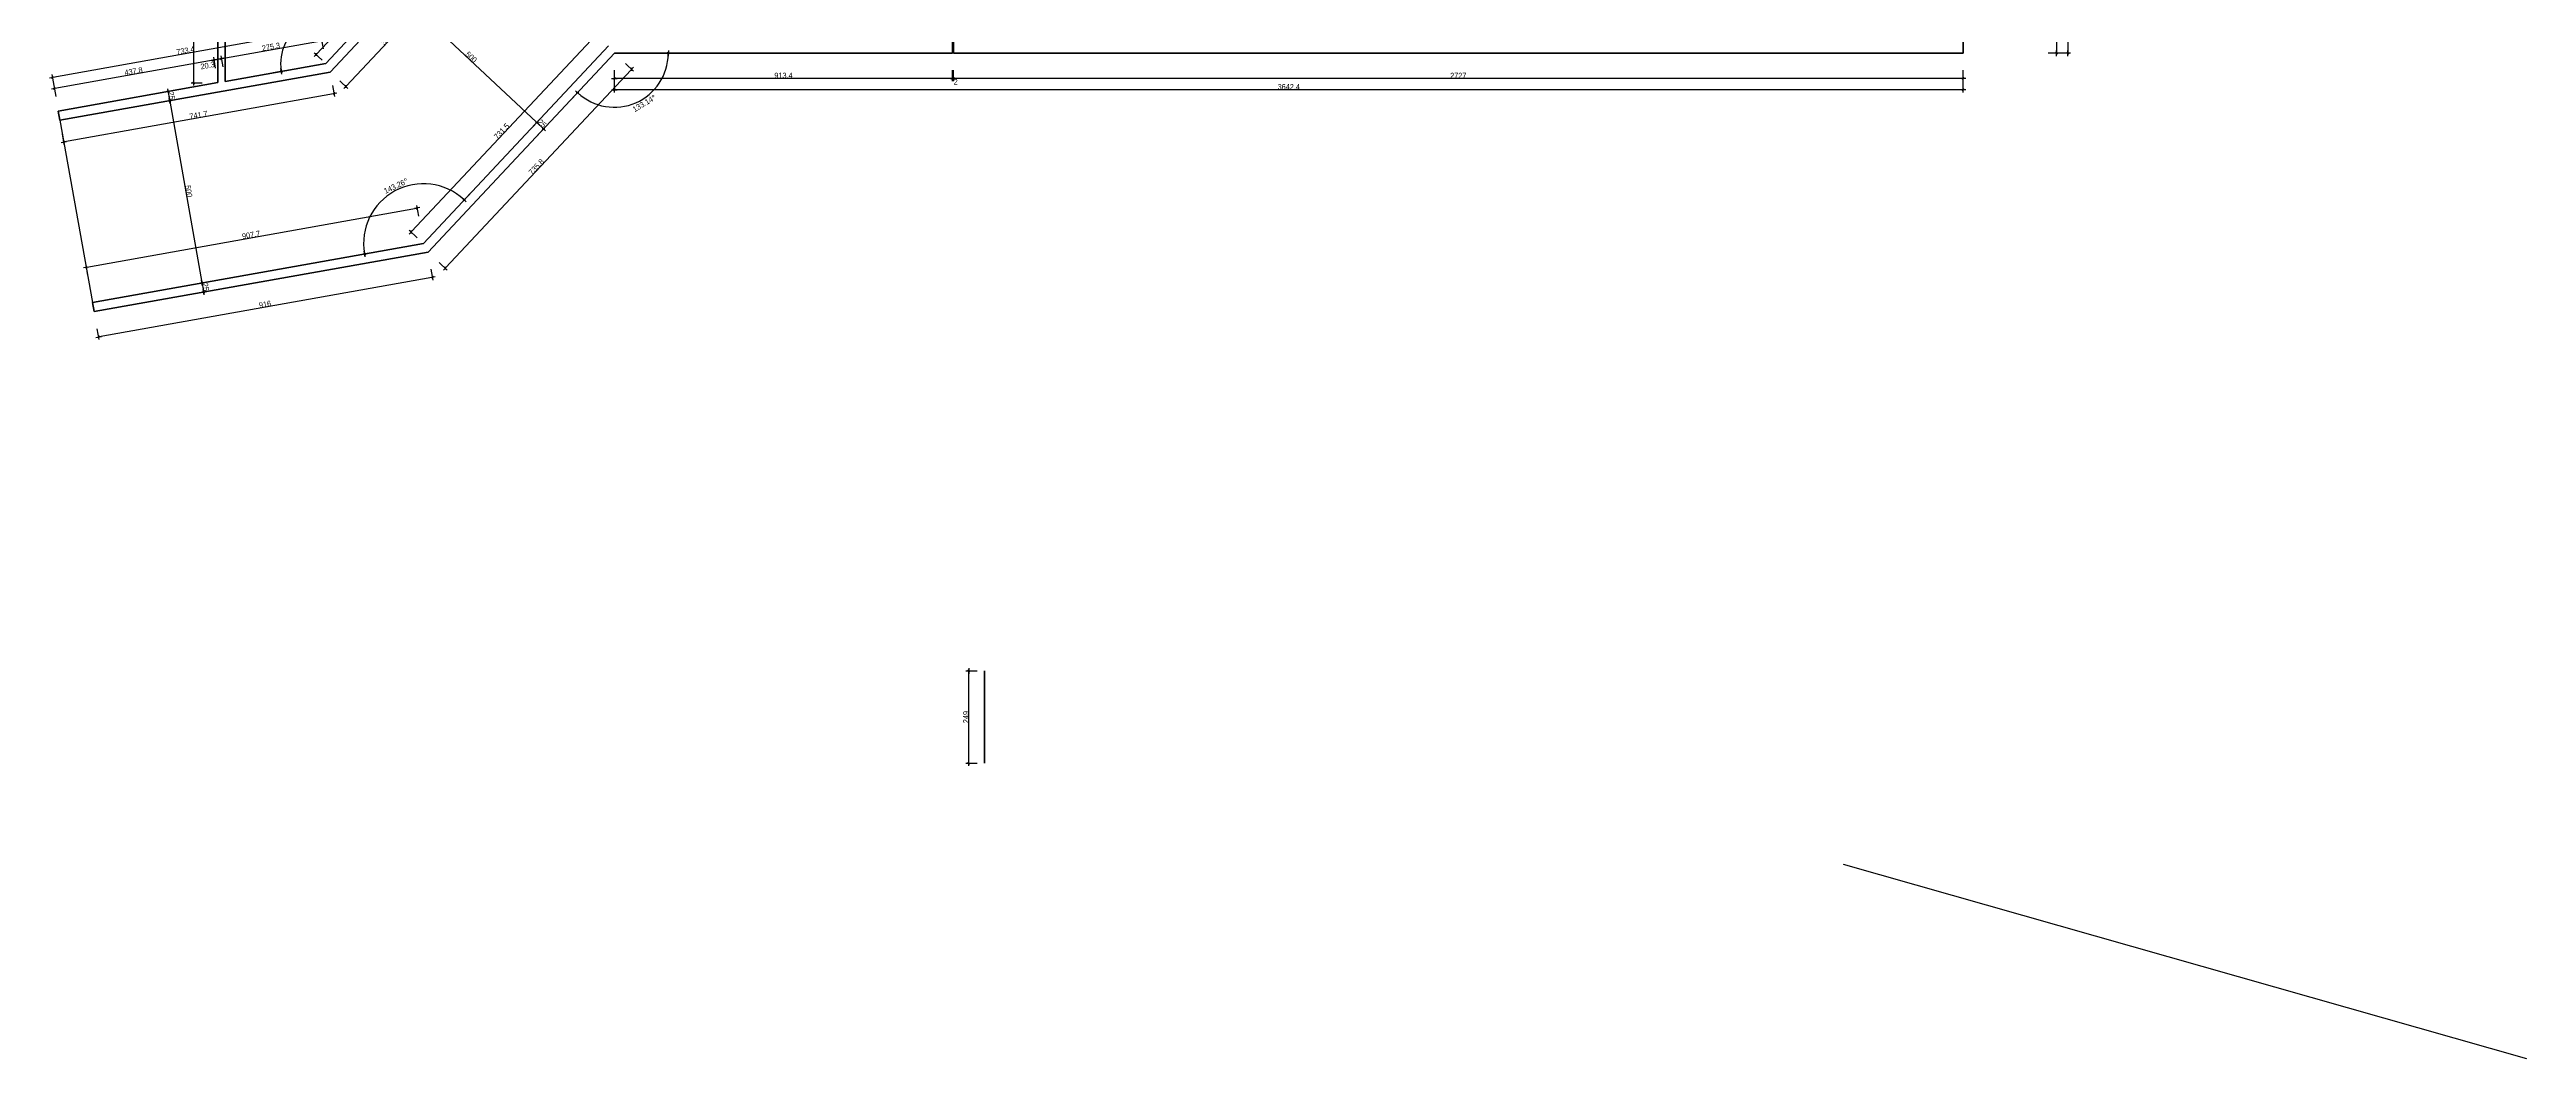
# Model space of a CAD drawing. Header units: centimetres. Extents: x 16433 to 114398, y -50094 to -12305.
# Drawn here: x 38948 to 45637, y -43948 to -41224 of the extents above; entities that cross this region are included whole.
import ezdxf

# ---------------------------------------------------------------- set-up
doc = ezdxf.new("R2010")
doc.units = ezdxf.units.CM
doc.header["$LTSCALE"] = 0.5
doc.layers.get('DEFPOINTS').update_dxf_attribs({"linetype": 'CONTINUOUS'})
for name, color, linetype in [('01_cote_gen', 4, 'CONTINUOUS'), ('01_linteaux', 2, 'CONTINUOUS'), ('AA_COTES', 2, 'CONTINUOUS')]:
    doc.layers.add(name, color=color, linetype=linetype)
doc.layers.add('01_murs_coup', color=5, linetype='CONTINUOUS', lineweight=60)
doc.styles.add('STYLE2', font='ARIALN.TTF')
doc.dimstyles.new('JB50', dxfattribs={"dimscale": 0.1, "dimtxt": 150, "dimasz": 15, "dimexe": 0.1, "dimexo": 0.1, "dimgap": 0.09, "dimtad": 1, "dimdec": 1, "dimdsep": 46, "dimtxsty": 'STYLE2', "dimblk1": 'BOND_G', "dimblk2": 'BOND_D', "dimsah": 1, "dimcen": 1.5, "dimdle": 0.01, "dimse1": 1, "dimse2": 1, "dimclrd": 4, "dimclre": 2, "dimclrt": 6, "dimazin": 2, "dimtfac": 2.333333, "dimtdec": 1, "dimtix": 1, "dimtmove": 2, "dimatfit": 3, "dimldrblk": 'BOND_G', "dimfxl": 1, "dimtolj": 1, "dimtzin": 0, "dimarcsym": 0})

# ---------------------------------------------------------------- blocks, each defined once
blk = doc.blocks.new('BOND_G')
at = {"layer": 'AA_COTES', "color": 0}
for p, q in [((5, 0), (-5, 0)), ((1.8, 1.8), (-1.8, -1.8)), ((0, -5), (0, 15))]:
    blk.add_line(p, q, dxfattribs=at)
blk = doc.blocks.new('BOND_D')
at = {"layer": 'AA_COTES', "color": 0}
for p, q in [((5, 0), (-5, 0)), ((-1.8, -1.8), (1.8, 1.8)), ((0, 5), (0, -15))]:
    blk.add_line(p, q, dxfattribs=at)
blk = doc.blocks.new('*D2949')
at = {"layer": '01_cote_gen', "color": 4, "lineweight": -2, "transparency": 16777216}
blk.add_line((39900.3, -41079.7), (40262.9, -41419.5), dxfattribs=at)
at = {"layer": 'DEFPOINTS', "color": 0}
for p in [(39897.5, -41080.4), (40324.8, -41355.7), (40264, -41420.5)]:
    blk.add_point(p, dxfattribs=at)
at = {"layer": '01_cote_gen', "color": 4, "lineweight": -2, "transparency": 16777216, "xscale": 1.5, "yscale": 1.5, "zscale": 1.5}
for name, p, rotation in [('BOND_G', (39899.2, -41078.7), 136.85957807585), ('BOND_D', (40264, -41420.5), 316.85957807585)]:
    blk.add_blockref(name, p, dxfattribs=dict(at, rotation=rotation))
at = {"layer": '01_cote_gen', "color": 6, "transparency": 16777216, "insert": (40086.8, -41244), "char_height": 15, "attachment_point": 5, "rotation": 316.85958, "style": 'STYLE2'}
blk.add_mtext('\\A1;500', dxfattribs=at)
blk = doc.blocks.new('*D2950')
at = {"layer": '01_cote_gen', "color": 4, "lineweight": -2, "transparency": 16777216}
blk.add_line((40265.1, -41421.6), (40281.2, -41436.6), dxfattribs=at)
at = {"layer": 'DEFPOINTS', "color": 0}
for p in [(40324.8, -41355.7), (40329.7, -41387), (40282.2, -41437.6)]:
    blk.add_point(p, dxfattribs=at)
at = {"layer": '01_cote_gen', "color": 4, "lineweight": -2, "transparency": 16777216, "xscale": 1.5, "yscale": 1.5, "zscale": 1.5}
for name, p, rotation in [('BOND_G', (40264, -41420.5), 136.85957807585), ('BOND_D', (40282.2, -41437.6), 316.85957807585)]:
    blk.add_blockref(name, p, dxfattribs=dict(at, rotation=rotation))
at = {"layer": '01_cote_gen', "color": 6, "transparency": 16777216, "insert": (40278.4, -41423.5), "char_height": 15, "attachment_point": 5, "rotation": 316.85958, "style": 'STYLE2'}
blk.add_mtext('\\A1;25', dxfattribs=at)
blk = doc.blocks.new('*D2952')
at = {"layer": '01_cote_gen', "color": 4, "lineweight": -2, "transparency": 16777216}
blk.add_line((39268.2, -41338.6), (39272.1, -41360.3), dxfattribs=at)
at = {"layer": 'DEFPOINTS', "color": 0}
for p in [(39279.2, -41335.1), (39272.4, -41361.8), (39283.6, -41359.8)]:
    blk.add_point(p, dxfattribs=at)
at = {"layer": '01_cote_gen', "color": 4, "lineweight": -2, "transparency": 16777216, "xscale": 1.5, "yscale": 1.5, "zscale": 1.5}
for name, p, rotation in [('BOND_G', (39268, -41337.1), 100.1170188303525), ('BOND_D', (39272.4, -41361.8), 280.1170188303525)]:
    blk.add_blockref(name, p, dxfattribs=dict(at, rotation=rotation))
at = {"layer": '01_cote_gen', "color": 6, "transparency": 16777216, "insert": (39277.7, -41348.1), "char_height": 15, "attachment_point": 5, "rotation": 280.11702, "style": 'STYLE2'}
blk.add_mtext('\\A1;25', dxfattribs=at)
blk = doc.blocks.new('*D2953')
at = {"layer": '01_cote_gen', "color": 4, "lineweight": -2, "transparency": 16777216}
blk.add_line((39272.6, -41363.2), (39359.9, -41852.5), dxfattribs=at)
at = {"layer": 'DEFPOINTS', "color": 0}
for p in [(39283.6, -41359.8), (39360.2, -41854), (39404.7, -41846)]:
    blk.add_point(p, dxfattribs=at)
at = {"layer": '01_cote_gen', "color": 4, "lineweight": -2, "transparency": 16777216, "xscale": 1.5, "yscale": 1.5, "zscale": 1.5}
for name, p, rotation in [('BOND_G', (39272.4, -41361.8), 100.1170188303525), ('BOND_D', (39360.2, -41854), 280.1170188303525)]:
    blk.add_blockref(name, p, dxfattribs=dict(at, rotation=rotation))
at = {"layer": '01_cote_gen', "color": 6, "transparency": 16777216, "insert": (39323.8, -41606.5), "char_height": 15, "attachment_point": 5, "rotation": 280.11702, "style": 'STYLE2'}
blk.add_mtext('\\A1;500', dxfattribs=at)
blk = doc.blocks.new('*D2954')
at = {"layer": '01_cote_gen', "color": 4, "lineweight": -2, "transparency": 16777216}
blk.add_line((39360.4, -41855.5), (39364.3, -41877.1), dxfattribs=at)
at = {"layer": 'DEFPOINTS', "color": 0}
for p in [(39404.7, -41846), (39431.5, -41866.7), (39364.6, -41878.6)]:
    blk.add_point(p, dxfattribs=at)
at = {"layer": '01_cote_gen', "color": 4, "lineweight": -2, "transparency": 16777216, "xscale": 1.5, "yscale": 1.5, "zscale": 1.5}
for name, p, rotation in [('BOND_G', (39360.2, -41854), 100.1170188303525), ('BOND_D', (39364.6, -41878.6), 280.1170188303525)]:
    blk.add_blockref(name, p, dxfattribs=dict(at, rotation=rotation))
at = {"layer": '01_cote_gen', "color": 6, "transparency": 16777216, "insert": (39369.9, -41864.9), "char_height": 15, "attachment_point": 5, "rotation": 280.11702, "style": 'STYLE2'}
blk.add_mtext('\\A1;25', dxfattribs=at)
blk = doc.blocks.new('*D2955')
at = {"layer": '01_cote_gen', "color": 4, "lineweight": -2, "transparency": 16777216}
blk.add_line((39715.4, -41342.9), (38988.2, -41472.7), dxfattribs=at)
at = {"layer": 'DEFPOINTS', "color": 0}
for p in [(39706.4, -41284.3), (38976.3, -41414.6), (38986.7, -41473)]:
    blk.add_point(p, dxfattribs=at)
at = {"layer": '01_cote_gen', "color": 4, "lineweight": -2, "transparency": 16777216, "xscale": 1.5, "yscale": 1.5, "zscale": 1.5}
for name, p, rotation in [('BOND_G', (39716.9, -41342.7), 10.11701883036592), ('BOND_D', (38986.7, -41473), 190.1170188303659)]:
    blk.add_blockref(name, p, dxfattribs=dict(at, rotation=rotation))
at = {"layer": '01_cote_gen', "color": 6, "transparency": 16777216, "insert": (39350.5, -41400.4), "char_height": 15, "attachment_point": 5, "rotation": 10.11702, "style": 'STYLE2'}
blk.add_mtext('\\A1;741.7', dxfattribs=at)
blk = doc.blocks.new('*D2956')
at = {"layer": '01_cote_gen', "color": 4, "lineweight": -2, "transparency": 16777216}
blk.add_line((39977.7, -41078.7), (39749.3, -41322.4), dxfattribs=at)
at = {"layer": 'DEFPOINTS', "color": 0}
for p in [(39958.8, -41058.9), (39728.3, -41304.8), (39748.3, -41323.5)]:
    blk.add_point(p, dxfattribs=at)
at = {"layer": '01_cote_gen', "color": 4, "lineweight": -2, "transparency": 16777216, "xscale": 1.5, "yscale": 1.5, "zscale": 1.5}
for name, p, rotation in [('BOND_G', (39978.8, -41077.6), 46.85957807586593), ('BOND_D', (39748.3, -41323.5), 226.8595780758659)]:
    blk.add_blockref(name, p, dxfattribs=dict(at, rotation=rotation))
at = {"layer": '01_cote_gen', "color": 6, "transparency": 16777216, "insert": (39857.9, -41195.3), "char_height": 15, "attachment_point": 5, "rotation": 46.85958, "style": 'STYLE2'}
blk.add_mtext('\\A1;337', dxfattribs=at)
blk = doc.blocks.new('*D2958')
at = {"layer": '01_cote_gen', "color": 4, "lineweight": -2, "transparency": 16777216}
blk.add_line((38962.4, -41328.2), (39390.4, -41251.8), dxfattribs=at)
at = {"layer": 'DEFPOINTS', "color": 0}
for p in [(39391.9, -41251.5), (39402.9, -41313.1), (38971.9, -41390)]:
    blk.add_point(p, dxfattribs=at)
at = {"layer": '01_cote_gen', "color": 4, "lineweight": -2, "transparency": 16777216, "xscale": 1.5, "yscale": 1.5, "zscale": 1.5}
for name, p, rotation in [('BOND_D', (39391.9, -41251.5), 10.11701883034966), ('BOND_G', (38960.9, -41328.4), 190.1170188303497)]:
    blk.add_blockref(name, p, dxfattribs=dict(at, rotation=rotation))
at = {"layer": '01_cote_gen', "color": 6, "transparency": 16777216, "insert": (39175.1, -41282.4), "char_height": 15, "attachment_point": 5, "rotation": 10.11702, "style": 'STYLE2'}
blk.add_mtext('\\A1;437.8', dxfattribs=at)
blk = doc.blocks.new('*D2959')
at = {"layer": '01_cote_gen', "color": 4, "lineweight": -2, "transparency": 16777216}
blk.add_line((39393.4, -41251.3), (39410.4, -41248.2), dxfattribs=at)
at = {"layer": 'DEFPOINTS', "color": 0}
for p in [(39411.9, -41248), (39402.9, -41313.1), (39422.9, -41309.5)]:
    blk.add_point(p, dxfattribs=at)
at = {"layer": '01_cote_gen', "color": 4, "lineweight": -2, "transparency": 16777216, "xscale": 1.5, "yscale": 1.5, "zscale": 1.5}
for name, p, rotation in [('BOND_G', (39391.9, -41251.5), 190.1170188303478), ('BOND_D', (39411.9, -41248), 10.11701883034775)]:
    blk.add_blockref(name, p, dxfattribs=dict(at, rotation=rotation))
at = {"layer": '01_cote_gen', "color": 6, "transparency": 16777216, "insert": (39375, -41266.8), "char_height": 15, "attachment_point": 5, "rotation": 10.11702, "style": 'STYLE2'}
blk.add_mtext('\\A1;20.3', dxfattribs=at)
blk = doc.blocks.new('*D2960')
at = {"layer": '01_cote_gen', "color": 4, "lineweight": -2, "transparency": 16777216}
blk.add_line((39413.4, -41247.7), (39681.4, -41199.9), dxfattribs=at)
at = {"layer": 'DEFPOINTS', "color": 0}
for p in [(39682.9, -41199.6), (39693.9, -41261.1), (39422.9, -41309.5)]:
    blk.add_point(p, dxfattribs=at)
at = {"layer": '01_cote_gen', "color": 4, "lineweight": -2, "transparency": 16777216, "xscale": 1.5, "yscale": 1.5, "zscale": 1.5}
for name, p, rotation in [('BOND_D', (39682.9, -41199.6), 10.11701883034982), ('BOND_G', (39411.9, -41248), 190.1170188303498)]:
    blk.add_blockref(name, p, dxfattribs=dict(at, rotation=rotation))
at = {"layer": '01_cote_gen', "color": 6, "transparency": 16777216, "insert": (39546.1, -41216.2), "char_height": 15, "attachment_point": 5, "rotation": 10.11702, "style": 'STYLE2'}
blk.add_mtext('\\A1;275.3', dxfattribs=at)
blk = doc.blocks.new('*D2961')
at = {"layer": '01_cote_gen', "color": 4, "lineweight": -2, "transparency": 16777216}
blk.add_line((38957, -41298.2), (39676.1, -41169.9), dxfattribs=at)
at = {"layer": 'DEFPOINTS', "color": 0}
for p in [(39677.5, -41169.6), (39686.9, -41221.8), (38964.9, -41350.6)]:
    blk.add_point(p, dxfattribs=at)
at = {"layer": '01_cote_gen', "color": 4, "lineweight": -2, "transparency": 16777216, "xscale": 1.5, "yscale": 1.5, "zscale": 1.5}
for name, p, rotation in [('BOND_D', (39677.5, -41169.6), 10.11701883034901), ('BOND_G', (38955.6, -41298.4), 190.117018830349)]:
    blk.add_blockref(name, p, dxfattribs=dict(at, rotation=rotation))
at = {"layer": '01_cote_gen', "color": 6, "transparency": 16777216, "insert": (39315.2, -41226.5), "char_height": 15, "attachment_point": 5, "rotation": 10.11702, "style": 'STYLE2'}
blk.add_mtext('\\A1;733.4', dxfattribs=at)
blk = doc.blocks.new('*D2962')
at = {"layer": '01_cote_gen', "color": 4, "lineweight": -2, "transparency": 16777216}
blk.add_line((39669.4, -41236.1), (39885.3, -41005.7), dxfattribs=at)
at = {"layer": 'DEFPOINTS', "color": 0}
for p in [(39886.3, -41004.6), (39911.9, -41028.5), (39693.9, -41261.1)]:
    blk.add_point(p, dxfattribs=at)
at = {"layer": '01_cote_gen', "color": 4, "lineweight": -2, "transparency": 16777216, "xscale": 1.5, "yscale": 1.5, "zscale": 1.5}
for name, p, rotation in [('BOND_D', (39886.3, -41004.6), 46.85957807586688), ('BOND_G', (39668.3, -41237.2), 226.8595780758669)]:
    blk.add_blockref(name, p, dxfattribs=dict(at, rotation=rotation))
at = {"layer": '01_cote_gen', "color": 6, "transparency": 16777216, "insert": (39771.7, -41115.6), "char_height": 15, "attachment_point": 5, "rotation": 46.85958, "style": 'STYLE2'}
blk.add_mtext('\\A1;318.8', dxfattribs=at)
blk = doc.blocks.new('*D2964')
at = {"layer": '01_cote_gen', "color": 4, "lineweight": -2, "transparency": 16777216}
blk.add_arc((39693.9, -41261.1), 121.7, 47.5656, 189.41099, dxfattribs=at)
at = {"layer": 'DEFPOINTS', "color": 0}
for p in [(39597.5, -41186.8), (39757.6, -41193.2), (39693.9, -41261.1), (39590.7, -41279.6)]:
    blk.add_point(p, dxfattribs=at)
at = {"layer": '01_cote_gen', "color": 4, "lineweight": -2, "transparency": 16777216, "xscale": 1.5, "yscale": 1.5, "zscale": 1.5}
for name, p, rotation in [('BOND_G', (39777.1, -41172.3), 317.2125900599018), ('BOND_D', (39574, -41282.5), 279.7640068463188)]:
    blk.add_blockref(name, p, dxfattribs=dict(at, rotation=rotation))
at = {"layer": '01_cote_gen', "color": 6, "transparency": 16777216, "insert": (39640.2, -41140.7), "char_height": 15, "attachment_point": 5, "rotation": 24.014, "style": 'STYLE2'}
blk.add_mtext('\\A1;143.26°', dxfattribs=at)
blk = doc.blocks.new('*D2965')
at = {"layer": '01_cote_gen', "color": 4, "lineweight": -2, "transparency": 16777216}
blk.add_line((39048.6, -41811), (39939.2, -41652.1), dxfattribs=at)
at = {"layer": 'DEFPOINTS', "color": 0}
for p in [(39940.7, -41651.8), (39952.5, -41717.8), (39058.9, -41877.3)]:
    blk.add_point(p, dxfattribs=at)
at = {"layer": '01_cote_gen', "color": 4, "lineweight": -2, "transparency": 16777216, "xscale": 1.5, "yscale": 1.5, "zscale": 1.5}
for name, p, rotation in [('BOND_D', (39940.7, -41651.8), 10.11701883034934), ('BOND_G', (39047.1, -41811.3), 190.1170188303493)]:
    blk.add_blockref(name, p, dxfattribs=dict(at, rotation=rotation))
at = {"layer": '01_cote_gen', "color": 6, "transparency": 16777216, "insert": (39492.5, -41724), "char_height": 15, "attachment_point": 5, "rotation": 10.11702, "style": 'STYLE2'}
blk.add_mtext('\\A1;907.7', dxfattribs=at)
blk = doc.blocks.new('*D2966')
at = {"layer": '01_cote_gen', "color": 4, "lineweight": -2, "transparency": 16777216}
blk.add_arc((39957.7, -41747.4), 161.4, 47.39211, 189.58448, dxfattribs=at)
at = {"layer": 'DEFPOINTS', "color": 0}
for p in [(39829.9, -41648.8), (40026.5, -41673.9), (39789.2, -41777.4), (39957.7, -41747.4)]:
    blk.add_point(p, dxfattribs=at)
at = {"layer": '01_cote_gen', "color": 4, "lineweight": -2, "transparency": 16777216, "xscale": 1.5, "yscale": 1.5, "zscale": 1.5}
for name, p, rotation in [('BOND_G', (40068.1, -41629.6), 317.1258456776471), ('BOND_D', (39798.9, -41775.7), 279.8507512285688)]:
    blk.add_blockref(name, p, dxfattribs=dict(at, rotation=rotation))
at = {"layer": '01_cote_gen', "color": 6, "transparency": 16777216, "insert": (39883.8, -41591.8), "char_height": 15, "attachment_point": 5, "rotation": 25.42347, "style": 'STYLE2'}
blk.add_mtext('\\A1;143.26°', dxfattribs=at)
blk = doc.blocks.new('*D2967')
at = {"layer": '01_cote_gen', "color": 4, "lineweight": -2, "transparency": 16777216}
blk.add_line((39981, -41839), (39082.2, -41999.4), dxfattribs=at)
at = {"layer": 'DEFPOINTS', "color": 0}
for p in [(39970.3, -41770.5), (39068.5, -41931.4), (39080.7, -41999.6)]:
    blk.add_point(p, dxfattribs=at)
at = {"layer": '01_cote_gen', "color": 4, "lineweight": -2, "transparency": 16777216, "xscale": 1.5, "yscale": 1.5, "zscale": 1.5}
for name, p, rotation in [('BOND_G', (39982.5, -41838.7), 10.11701883035009), ('BOND_D', (39080.7, -41999.6), 190.11701883035)]:
    blk.add_blockref(name, p, dxfattribs=dict(at, rotation=rotation))
at = {"layer": '01_cote_gen', "color": 6, "transparency": 16777216, "insert": (39530.2, -41911.6), "char_height": 15, "attachment_point": 5, "rotation": 10.11702, "style": 'STYLE2'}
blk.add_mtext('\\A1;916', dxfattribs=at)
blk = doc.blocks.new('*D2969')
at = {"layer": '01_cote_gen', "color": 4, "lineweight": -2, "transparency": 16777216}
blk.add_line((44367.8, -40384.1), (44367.8, -41232.1), dxfattribs=at)
at = {"layer": 'DEFPOINTS', "color": 0}
for p in [(44285.8, -40382.6), (44115.9, -41233.6), (44367.8, -41233.6)]:
    blk.add_point(p, dxfattribs=at)
at = {"layer": '01_cote_gen', "color": 4, "lineweight": -2, "transparency": 16777216, "xscale": 1.5, "yscale": 1.5, "zscale": 1.5}
for name, p, rotation in [('BOND_G', (44367.8, -40382.6), 90), ('BOND_D', (44367.8, -41233.6), 270)]:
    blk.add_blockref(name, p, dxfattribs=dict(at, rotation=rotation))
at = {"layer": '01_cote_gen', "color": 6, "transparency": 16777216, "insert": (44360.2, -40808.1), "char_height": 15, "attachment_point": 5, "rotation": 90, "style": 'STYLE2'}
blk.add_mtext('\\A1;851', dxfattribs=at)
blk = doc.blocks.new('*D2970')
at = {"layer": '01_cote_gen', "color": 4, "lineweight": -2, "transparency": 16777216}
blk.add_line((44398.6, -39019.1), (44398.6, -41232.1), dxfattribs=at)
at = {"layer": 'DEFPOINTS', "color": 0}
for p in [(44196.2, -39017.6), (44345.3, -41233.6), (44398.6, -41233.6)]:
    blk.add_point(p, dxfattribs=at)
at = {"layer": '01_cote_gen', "color": 4, "lineweight": -2, "transparency": 16777216, "xscale": 1.5, "yscale": 1.5, "zscale": 1.5}
for name, p, rotation in [('BOND_G', (44398.6, -39017.6), 90), ('BOND_D', (44398.6, -41233.6), 270)]:
    blk.add_blockref(name, p, dxfattribs=dict(at, rotation=rotation))
at = {"layer": '01_cote_gen', "color": 6, "transparency": 16777216, "insert": (44390.9, -40125.6), "char_height": 15, "attachment_point": 5, "rotation": 90, "style": 'STYLE2'}
blk.add_mtext('\\A1;2216', dxfattribs=at)
blk = doc.blocks.new('*D3002')
at = {"layer": '01_cote_gen', "color": 4, "lineweight": -2, "transparency": 16777216}
blk.add_line((39338, -41311.6), (39338, -40506), dxfattribs=at)
at = {"layer": 'DEFPOINTS', "color": 0}
for p in [(39338, -40504.5), (39402.9, -40504.5), (39402.9, -41313.1)]:
    blk.add_point(p, dxfattribs=at)
at = {"layer": '01_cote_gen', "color": 4, "lineweight": -2, "transparency": 16777216, "xscale": 1.5, "yscale": 1.5, "zscale": 1.5}
for name, p, rotation in [('BOND_D', (39338, -40504.5), 90), ('BOND_G', (39338, -41313.1), 270)]:
    blk.add_blockref(name, p, dxfattribs=dict(at, rotation=rotation))
at = {"layer": '01_cote_gen', "color": 6, "transparency": 16777216, "insert": (39330.3, -40908.8), "char_height": 15, "attachment_point": 5, "rotation": 90, "style": 'STYLE2'}
blk.add_mtext('\\A1;808.5', dxfattribs=at)
blk = doc.blocks.new('*D3046')
at = {"layer": '01_cote_gen', "color": 4, "lineweight": -2, "transparency": 16777216}
blk.add_line((39925.7, -41715.3), (40423.9, -41183.7), dxfattribs=at)
at = {"layer": 'DEFPOINTS', "color": 0}
for p in [(40424.9, -41182.6), (40457.9, -41213.6), (39957.7, -41747.4)]:
    blk.add_point(p, dxfattribs=at)
at = {"layer": '01_cote_gen', "color": 4, "lineweight": -2, "transparency": 16777216, "xscale": 1.5, "yscale": 1.5, "zscale": 1.5}
for name, p, rotation in [('BOND_D', (40424.9, -41182.6), 46.85957807586709), ('BOND_G', (39924.7, -41716.4), 226.8595780758671)]:
    blk.add_blockref(name, p, dxfattribs=dict(at, rotation=rotation))
at = {"layer": '01_cote_gen', "color": 6, "transparency": 16777216, "insert": (40169.2, -41444.3), "char_height": 15, "attachment_point": 5, "rotation": 46.85958, "style": 'STYLE2'}
blk.add_mtext('\\A1;731.5', dxfattribs=at)
blk = doc.blocks.new('*D3047')
at = {"layer": '01_cote_gen', "color": 4, "lineweight": -2, "transparency": 16777216}
blk.add_line((40518.9, -41278.2), (40017.8, -41812.9), dxfattribs=at)
at = {"layer": 'DEFPOINTS', "color": 0}
for p in [(40473.5, -41233.6), (39970.3, -41770.5), (40016.8, -41814)]:
    blk.add_point(p, dxfattribs=at)
at = {"layer": '01_cote_gen', "color": 4, "lineweight": -2, "transparency": 16777216, "xscale": 1.5, "yscale": 1.5, "zscale": 1.5}
for name, p, rotation in [('BOND_G', (40519.9, -41277.1), 46.85957807586617), ('BOND_D', (40016.8, -41814), 226.8595780758662)]:
    blk.add_blockref(name, p, dxfattribs=dict(at, rotation=rotation))
at = {"layer": '01_cote_gen', "color": 6, "transparency": 16777216, "insert": (40262.7, -41540.3), "char_height": 15, "attachment_point": 5, "rotation": 46.85958, "style": 'STYLE2'}
blk.add_mtext('\\A1;735.8', dxfattribs=at)
blk = doc.blocks.new('*D3048')
at = {"layer": '01_cote_gen', "color": 4, "lineweight": -2, "transparency": 16777216}
blk.add_line((44114.4, -41301.5), (41390.4, -41301.5), dxfattribs=at)
at = {"layer": 'DEFPOINTS', "color": 0}
for p in [(41388.9, -41233.6), (44115.9, -41233.6), (41388.9, -41301.5)]:
    blk.add_point(p, dxfattribs=at)
at = {"layer": '01_cote_gen', "color": 4, "lineweight": -2, "transparency": 16777216, "xscale": 1.5, "yscale": 1.5, "zscale": 1.5, "rotation": 180}
blk.add_blockref('BOND_D', (41388.9, -41301.5), dxfattribs=at)
at = {"layer": '01_cote_gen', "color": 4, "lineweight": -2, "transparency": 16777216, "xscale": 1.5, "yscale": 1.5, "zscale": 1.5}
blk.add_blockref('BOND_G', (44115.9, -41301.5), dxfattribs=at)
at = {"layer": '01_cote_gen', "color": 6, "transparency": 16777216, "insert": (42752.4, -41294), "char_height": 15, "attachment_point": 5, "style": 'STYLE2'}
blk.add_mtext('\\A1;2727', dxfattribs=at)
blk = doc.blocks.new('*D3049')
at = {"layer": '01_cote_gen', "color": 4, "lineweight": -2, "transparency": 16777216}
for p, q in [((41385.4, -41301.5), (41383.9, -41301.5)), ((41386.9, -41301.5), (41388.9, -41301.5)), ((41390.4, -41301.5), (41391.9, -41301.5))]:
    blk.add_line(p, q, dxfattribs=at)
at = {"layer": 'DEFPOINTS', "color": 0}
for p in [(41386.9, -41233.6), (41388.9, -41233.6), (41388.9, -41301.5)]:
    blk.add_point(p, dxfattribs=at)
at = {"layer": '01_cote_gen', "color": 4, "lineweight": -2, "transparency": 16777216, "xscale": 1.5, "yscale": 1.5, "zscale": 1.5}
blk.add_blockref('BOND_G', (41386.9, -41301.5), dxfattribs=at)
at = {"layer": '01_cote_gen', "color": 4, "lineweight": -2, "transparency": 16777216, "xscale": 1.5, "yscale": 1.5, "zscale": 1.5, "rotation": 180}
blk.add_blockref('BOND_D', (41388.9, -41301.5), dxfattribs=at)
at = {"layer": '01_cote_gen', "color": 6, "transparency": 16777216, "insert": (41395.2, -41310.9), "char_height": 15, "attachment_point": 5, "style": 'STYLE2'}
blk.add_mtext('\\A1;2', dxfattribs=at)
blk = doc.blocks.new('*D3050')
at = {"layer": '01_cote_gen', "color": 4, "lineweight": -2, "transparency": 16777216}
blk.add_line((41385.4, -41301.5), (40475, -41301.5), dxfattribs=at)
at = {"layer": 'DEFPOINTS', "color": 0}
for p in [(40473.5, -41233.6), (40473.5, -41301.5), (41386.9, -41279)]:
    blk.add_point(p, dxfattribs=at)
at = {"layer": '01_cote_gen', "color": 4, "lineweight": -2, "transparency": 16777216, "xscale": 1.5, "yscale": 1.5, "zscale": 1.5, "rotation": 180}
blk.add_blockref('BOND_D', (40473.5, -41301.5), dxfattribs=at)
at = {"layer": '01_cote_gen', "color": 4, "lineweight": -2, "transparency": 16777216, "xscale": 1.5, "yscale": 1.5, "zscale": 1.5}
blk.add_blockref('BOND_G', (41386.9, -41301.5), dxfattribs=at)
at = {"layer": '01_cote_gen', "color": 6, "transparency": 16777216, "insert": (40930.2, -41293.8), "char_height": 15, "attachment_point": 5, "style": 'STYLE2'}
blk.add_mtext('\\A1;913.4', dxfattribs=at)
blk = doc.blocks.new('*D3051')
at = {"layer": '01_cote_gen', "color": 4, "lineweight": -2, "transparency": 16777216}
blk.add_line((44114.4, -41332.1), (40475, -41332.1), dxfattribs=at)
at = {"layer": 'DEFPOINTS', "color": 0}
for p in [(40473.5, -41309), (40473.5, -41332.1), (44115.9, -41309)]:
    blk.add_point(p, dxfattribs=at)
at = {"layer": '01_cote_gen', "color": 4, "lineweight": -2, "transparency": 16777216, "xscale": 1.5, "yscale": 1.5, "zscale": 1.5, "rotation": 180}
blk.add_blockref('BOND_D', (40473.5, -41332.1), dxfattribs=at)
at = {"layer": '01_cote_gen', "color": 4, "lineweight": -2, "transparency": 16777216, "xscale": 1.5, "yscale": 1.5, "zscale": 1.5}
blk.add_blockref('BOND_G', (44115.9, -41332.1), dxfattribs=at)
at = {"layer": '01_cote_gen', "color": 6, "transparency": 16777216, "insert": (42294.7, -41324.5), "char_height": 15, "attachment_point": 5, "style": 'STYLE2'}
blk.add_mtext('\\A1;3642.4', dxfattribs=at)
blk = doc.blocks.new('*D3052')
at = {"layer": '01_cote_gen', "color": 4, "lineweight": -2, "transparency": 16777216}
blk.add_arc((40473.5, -41233.6), 145.7, 227.4494, 359.41017, dxfattribs=at)
at = {"layer": 'DEFPOINTS', "color": 0}
for p in [(40473.5, -41233.6), (40642.5, -41233.6), (40387.4, -41325.5), (40476.6, -41379.3)]:
    blk.add_point(p, dxfattribs=at)
at = {"layer": '01_cote_gen', "color": 4, "lineweight": -2, "transparency": 16777216, "xscale": 1.5, "yscale": 1.5, "zscale": 1.5}
for name, p, rotation in [('BOND_D', (40619.2, -41233.6), 89.70508663336447), ('BOND_G', (40373.8, -41339.9), 137.154491442503)]:
    blk.add_blockref(name, p, dxfattribs=dict(at, rotation=rotation))
at = {"layer": '01_cote_gen', "color": 6, "transparency": 16777216, "insert": (40554.5, -41368.9), "char_height": 15, "attachment_point": 5, "rotation": 30.91558, "style": 'STYLE2'}
blk.add_mtext('\\A1;133.14°', dxfattribs=at)
blk = doc.blocks.new('*D3085')
at = {"layer": '01_cote_gen', "color": 4, "lineweight": -2, "transparency": 16777216}
blk.add_line((41430.5, -43149.2), (41430.5, -42903.2), dxfattribs=at)
at = {"layer": 'DEFPOINTS', "color": 0}
for p in [(41430.5, -42901.7), (41472.8, -42901.7), (41472.8, -43150.7)]:
    blk.add_point(p, dxfattribs=at)
at = {"layer": '01_cote_gen', "color": 4, "lineweight": -2, "transparency": 16777216, "xscale": 1.5, "yscale": 1.5, "zscale": 1.5}
for name, p, rotation in [('BOND_D', (41430.5, -42901.7), 90), ('BOND_G', (41430.5, -43150.7), 270)]:
    blk.add_blockref(name, p, dxfattribs=dict(at, rotation=rotation))
at = {"layer": '01_cote_gen', "color": 6, "transparency": 16777216, "insert": (41422.8, -43026.2), "char_height": 15, "attachment_point": 5, "rotation": 90, "style": 'STYLE2'}
blk.add_mtext('\\A1;249', dxfattribs=at)

msp = doc.modelspace()

# ---------------------------------------------------------------- linework, layer by layer
at = {"layer": '01_linteaux'}
msp.add_line((38976.295, -41414.586), (39064.125, -41906.812), dxfattribs=at)
at = {"layer": '01_linteaux', "ltscale": 2}
msp.add_line((43792.043, -43423.122), (45637.018, -43948.192), dxfattribs=at)
at = {"layer": '01_murs_coup'}
for p, q in [((44115.853, -41233.6), (44115.853, -40382.58)), ((39402.894, -40504.54), (39402.894, -41313.072)), ((39422.894, -41309.503), (39422.894, -40524.54)), ((41386.896, -40504.6), (41386.896, -41233.6)), ((41388.896, -40504.6), (41388.896, -41233.6)), ((39911.892, -41028.509), (39693.883, -41261.15)), ((39936.892, -41038.392), (39706.447, -41284.303)), ((39693.883, -41261.15), (39422.894, -41309.503)), ((40457.936, -41213.6), (39957.745, -41747.36)), ((39970.309, -41770.513), (40473.455, -41233.6)), ((41386.896, -41233.6), (40473.455, -41233.6)), ((41388.896, -41233.6), (44115.853, -41233.6)), ((39402.894, -41313.072), (38971.904, -41389.975)), ((39706.447, -41284.303), (38976.295, -41414.586)), ((38971.904, -41389.975), (38976.295, -41414.586)), ((39957.745, -41747.36), (39064.125, -41906.812)), ((39068.516, -41931.423), (39970.309, -41770.513)), ((39064.125, -41906.812), (39068.516, -41931.423)), ((41472.817, -42901.686), (41472.817, -43150.689))]:
    msp.add_line(p, q, dxfattribs=at)

# ---------------------------------------------------------------- dimensions: what is measured, and where the dimension line sits
at = {"layer": '01_cote_gen'}
for base, p1, p2, angle, picture, middle in [((44398.564, -41233.6), (44196.181, -39017.616), (44345.322, -41233.6), 90, '*D2970', (44390.896, -40125.608)), ((44367.822, -41233.6), (44285.849, -40382.58), (44115.853, -41233.6), 90, '*D2969', (44360.155, -40808.09)), ((39337.96, -40504.54), (39402.894, -41313.072), (39402.894, -40504.54), 90, '*D3002', (39330.293, -40908.806)), ((40264.004, -41420.547), (39897.496, -41080.432), (40324.807, -41355.663), 136.8595781, '*D2949', (40086.827, -41244.005)), ((39360.184, -41853.985), (39283.58, -41359.756), (39404.74, -41846.035), 100.1170188, '*D2953', (39323.818, -41606.525)), ((40282.246, -41437.642), (40324.807, -41355.663), (40329.733, -41386.967), 136.8595781, '*D2950', (40278.368, -41423.499)), ((39364.576, -41878.596), (39404.74, -41846.035), (39431.456, -41866.662), 100.1170188, '*D2954', (39369.928, -41864.944)), ((41430.467, -42901.686), (41472.817, -43150.689), (41472.817, -42901.686), 90, '*D3085', (41422.799, -43026.188))]:
    dim = msp.add_linear_dim(base=base, p1=p1, p2=p2, angle=angle, dimstyle='JB50', dxfattribs=at)
    dim.commit()
    dim.dimension.update_dxf_attribs({"geometry": picture, "text_midpoint": middle})
for p1, p2, distance, picture, middle in [((39693.883, -41261.15), (39911.892, -41028.509), 35.006, '*D2962', (39771.749, -41115.65)), ((39958.782, -41058.906), (39728.338, -41304.816), 27.378, '*D2956', (39857.942, -41195.339)), ((38964.876, -41350.589), (39686.855, -41221.764), 52.971, '*D2961', (39315.214, -41226.481)), ((39422.894, -41309.503), (39693.883, -41261.15), 62.508, '*D2960', (39546.061, -41216.242)), ((39957.745, -41747.36), (40457.936, -41213.6), 45.291, '*D3046', (40169.197, -41444.267)), ((38971.904, -41389.975), (39402.894, -41313.072), 62.508, '*D2958', (39175.072, -41282.439)), ((40473.455, -41233.6), (39970.309, -41770.513), 63.654, '*D3047', (40262.734, -41540.339)), ((39706.447, -41284.303), (38976.295, -41414.586), 59.306, '*D2955', (39350.465, -41400.406)), ((39279.189, -41335.145), (39283.58, -41359.756), -11.403, '*D2952', (39277.707, -41348.107)), ((39058.855, -41877.278), (39952.475, -41717.827), 67.025, '*D2965', (39492.545, -41724.021)), ((39970.309, -41770.513), (39068.516, -41931.423), 69.3, '*D2967', (39530.239, -41911.642))]:
    dim = msp.add_aligned_dim(p1=p1, p2=p2, distance=distance, dimstyle='JB50', dxfattribs=at)
    dim.commit()
    dim.dimension.update_dxf_attribs({"geometry": picture, "text_midpoint": middle})
for base, center, p1, p2, picture, middle in [((39597.483, -41186.817), (39693.883, -41261.15), (39590.675, -41279.565), (39757.594, -41193.162), '*D2964', (39640.21, -41140.679)), ((40476.608, -41379.276), (40473.455, -41233.6), (40642.473, -41233.6), (40387.361, -41325.472), '*D3052', (40554.464, -41368.872)), ((39829.941, -41648.812), (39957.745, -41747.36), (39789.245, -41777.426), (40026.543, -41673.945), '*D2966', (39883.807, -41591.811))]:
    dim = msp.add_angular_dim_3p(base=base, center=center, p1=p1, p2=p2, dimstyle='JB50', dxfattribs=at)
    dim.commit()
    dim.dimension.update_dxf_attribs({"geometry": picture, "text_midpoint": middle, "dimtype": 165})
dim = msp.add_linear_dim(base=(39411.914, -41247.967), p1=(39402.894, -41313.072), p2=(39422.894, -41309.503), angle=10.1170188, dimstyle='JB50', dxfattribs=at)
dim.commit()
dim.dimension.update_dxf_attribs({"geometry": '*D2959', "text_midpoint": (39375.048, -41266.847), "dimtype": 161})
for base, p1, p2, picture, middle in [((40473.455, -41301.504), (41386.896, -41279.004), (40473.455, -41233.6), '*D3050', (40930.175, -41293.836)), ((41388.896, -41301.504), (44115.853, -41233.6), (41388.896, -41233.6), '*D3048', (42752.375, -41293.964)), ((40473.455, -41332.134), (44115.853, -41309.004), (40473.455, -41309.004), '*D3051', (42294.654, -41324.466))]:
    dim = msp.add_linear_dim(base=base, p1=p1, p2=p2, dimstyle='JB50', dxfattribs=at)
    dim.commit()
    dim.dimension.update_dxf_attribs({"geometry": picture, "text_midpoint": middle})
dim = msp.add_linear_dim(base=(41388.896, -41301.504), p1=(41386.896, -41233.6), p2=(41388.896, -41233.6), dimstyle='JB50', dxfattribs=at)
dim.commit()
dim.dimension.update_dxf_attribs({"geometry": '*D3049', "text_midpoint": (41395.209, -41310.918), "dimtype": 160})

doc.saveas('drawing.dxf')
